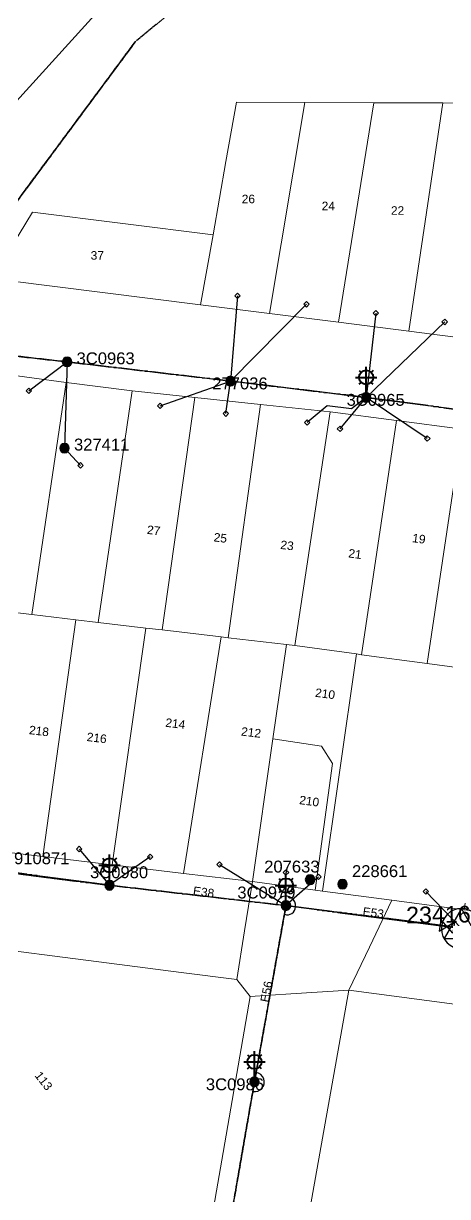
# Model space of a CAD drawing. Header units: metres. Extents: x 304132 to 306101, y 6188673 to 6190119.
# Drawn here: x 305355.2 to 305444.5, y 6189617.4 to 6189864.2 of the extents above; entities that cross this region are included whole.
import ezdxf
from ezdxf.enums import TextEntityAlignment as Align

# ---------------------------------------------------------------- set-up
doc = ezdxf.new("R2010")
doc.units = ezdxf.units.M
doc.linetypes.add('Cable Exist OH', pattern=[1, 1, 0])
doc.layers.get('0').update_dxf_attribs({"color": 6})
for name, color, linetype, lineweight in [('Cadastre Buildings_SP_EXT', 9, 'Continuous', 5), ('Cadastre Land Parcels_SP_EXT', 9, 'Continuous', 5), ('Cadastre Roads_SP_EXT', 9, 'Continuous', 5)]:
    doc.layers.add(name, color=color, linetype=linetype, lineweight=lineweight)
for name, color, linetype in [('Equip_LV_EXT', 7, 'Continuous'), ('Equip_SP_SL_EXT', 7, 'Continuous'), ('Mains_HV_EXT', 7, 'Continuous'), ('Mains_LV_EXT', 7, 'Continuous'), ('Mains_SL_EXT', 7, 'Continuous'), ('Mains_TR_EXT', 7, 'Continuous'), ('Services_SP_EXT', 7, 'Continuous'), ('Sub_SP_TR_HV_LV_EXT', 7, 'Continuous'), ('SupportsOH_SP_TR_HV_LV_SL_EXT', 7, 'Continuous')]:
    doc.layers.add(name, color=color, linetype=linetype)
doc.styles.add('iecARIAL', font='arial.ttf', dxfattribs={"height": 2})
doc.styles.add('POLE_LABEL', font='arial.ttf')
doc.styles.get("Standard").update_dxf_attribs({"font": 'arial.ttf'})

# ---------------------------------------------------------------- blocks, each defined once
blk = doc.blocks.new('SUB_POLE_EXT')
blk.add_wipeout([(0, 4.22), (0.42, 4.2), (0.83, 4.14), (1.21, 4.05), (1.62, 3.9), (1.99, 3.72), (2.35, 3.51), (2.68, 3.26), (2.99, 2.99), (3.28, 2.66), (3.52, 2.34), (3.76, 1.92), (3.9, 1.62), (4.04, 1.23), (4.18, 0.63), (4.22, 0), (4.18, -0.61), (4.06, -1.15), (3.9, -1.62), (3.58, -2.24), (3.22, -2.73), (2.97, -3.01), (2.68, -3.26), (2.36, -3.5), (2, -3.72), (1.64, -3.89), (1.25, -4.03), (0.82, -4.14), (0.42, -4.2), (0, -4.22), (-0.41, -4.2), (-0.8, -4.15), (-1.21, -4.05), (-1.62, -3.9), (-1.99, -3.73), (-2.35, -3.51), (-2.68, -3.26), (-2.96, -3.02), (-3.23, -2.72), (-3.51, -2.35), (-3.71, -2.01), (-3.91, -1.6), (-4.05, -1.21), (-4.16, -0.76), (-4.22, -0.14), (-4.21, 0.39), (-4.14, 0.83), (-4.03, 1.27), (-3.9, 1.63), (-3.71, 2.02), (-3.5, 2.37), (-3.28, 2.67), (-2.99, 2.99), (-2.68, 3.27), (-2.33, 3.52), (-1.98, 3.73), (-1.63, 3.9), (-1.2, 4.05), (-0.78, 4.15), (-0.4, 4.21)])
blk.add_line((2.16, 0.48), (2.16, 0.48, 0))
blk.add_lwpolyline([(-4.22, 0, 1), (4.22, 0, 1)], format="xyb", close=True)
blk.add_lwpolyline([(2.14, 0.52), (0, 4.22), (-3.66, -2.11), (3.66, -2.11)], close=True)
for tag, height, flags, p in [('ASSET_NUM', 3.5, 8, (2, 2)), ('STREET_CODE', 0.2, 9, (1.5, 0)), ('CONSTRUCTED_VOLTAGE', 0.2, 9, (1.5, -0.2)), ('OPERATING_VOLTAGE', 0.2, 9, (1.5, -0.6)), ('OPERATED_BY', 0.2, 9, (1.5, -0.8)), ('ORIENTATION', 0.2, 9, (1.5, -1.2)), ('OWNED_BY', 0.2, 9, (1.5, -1.4)), ('SECONDARY_VOLTAGE', 0.2, 9, (1.5, -1.6)), ('STATE', 0.2, 9, (1.5, -1.8)), ('SUBSTATION_TYPE', 0.2, 9, (1.5, -2)), ('NO_PHASES', 0.2, 9, (1.5, -0.4)), ('MAINTAINED_BY', 0.2, 9, (1.5, -1)), ('USAGE', 0.2, 9, (1.5, -2.2)), ('LEGEND', 0.2, 9, (1.5, -2.4)), ('STREETNAME', 0.2, 9, (1.5, -2.8)), ('SUBURB', 0.2, 9, (1.5, -3)), ('Z', 0.2, 1, (1.5, -3.4)), ('LOCATION', 0.2, 9, (1.5, -2.6)), ('NOTES', 0.2, 9, (1.5, -3.2))]:
    blk.add_attdef(tag, text='', height=height, dxfattribs=dict(flags=flags)).set_placement(p, align=Align.MIDDLE_LEFT)
blk = doc.blocks.new('LV_OH_LINKS_DISTFUSE_EXT')
for p, q in [((0, 0), (0.96, 0)), ((3.84, 0), (4.8, 0))]:
    blk.add_line(p, q)
blk.add_lwpolyline([(3.84, -1.2), (3.84, 1.2), (0.96, -1.2), (0.96, 1.2)], close=True)
at = {"flags": 9}
for tag, p in [('ACTUAL_STATUS', (0, 0)), ('CONSTRUCTED_VOLTAGE', (0, -0.2)), ('OPERATING_VOLTAGE', (0, -0.6)), ('ORIENTATION', (0, -0.8)), ('OWNED_BY', (0, -1)), ('STATE', (0, -1.2)), ('SWITCH_TYPE', (0, -1.4)), ('NO_PHASES', (0, -0.4)), ('USAGE', (0, -1.6)), ('NOTES', (0, -1.8))]:
    blk.add_attdef(tag, text='', height=0.2, dxfattribs=at).set_placement(p, align=Align.MIDDLE_LEFT)
at = {"flags": 1}
blk.add_attdef('Z', (0, 0), '', height=0.2, dxfattribs=at)
blk = doc.blocks.new('SL_LANTERN_EXT')
at = {"lineweight": 40}
for p, q in [((-1.46, 5.68), (-1.06, 5.28)), ((0, 1.97), (0, 6.47)), ((1.46, 5.68), (1.06, 5.28)), ((-2.25, 4.22), (2.25, 4.22)), ((-1.46, 2.76), (-1.06, 3.16)), ((0, 0), (0, 2.72)), ((1.46, 2.76), (1.06, 3.16))]:
    blk.add_line(p, q, dxfattribs=at)
blk.add_circle((0, 4.22), 1.5, dxfattribs=at)
at = {"style": 'iecARIAL', "flags": 8}
blk.add_attdef('ASSET_NUM', (1.5, 1.5), '', height=2.5, dxfattribs=at)
for tag, p, height, flags in [('OPERATING_VOLTAGE', (0.98, -1.65), 0.2, 9), ('ORIENTATION', (0.98, -1.85), 0.2, 9), ('OWNED_BY', (0.98, -2.05), 0.2, 9), ('STATE', (0.98, -2.25), 0.2, 9), ('CONSTRUCTED_VOLTAGE', (0.98, -0.65), 0.2, 9), ('CONTROL_TYPE', (0.98, -0.85), 0.2, 9), ('LANTERN_PURPOSE', (0.98, -1.05), 0.2, 9), ('LANTERN_TYPE', (0.98, -1.25), 0.2, 9), ('NO_PHASES', (0.98, -1.45), 0.2, 9), ('USAGE', (0.98, -2.45), 0.2, 9), ('CEXIST', (0.98, -2.65), 0.2, 9), ('LNUMBER', (2.18, -3.25), 2.5, 8), ('CNEW', (0.98, -2.85), 0.2, 9), ('CNUMBER', (0.98, -3.05), 0.2, 9), ('CREMOVE', (0.98, -3.25), 0.2, 9), ('CREPLACE', (0.98, -3.45), 0.2, 9), ('LKINGHEIGHT', (0.98, -3.65), 0.2, 9), ('LBRACKET', (0.98, -3.85), 0.2, 9), ('LBRACKETVOCAB', (0.98, -4.05), 0.2, 9), ('LCATEGORY', (0.98, -4.25), 0.2, 9), ('LCHARGE1', (0.98, -4.45), 0.2, 9), ('LCHARGE1PERCENT', (0.98, -4.65), 0.2, 9), ('LCHARGE2', (0.98, -4.85), 0.2, 9), ('LCHARGE2PERCENT', (0.98, -5.05), 0.2, 9), ('LCHARGE3', (0.98, -5.25), 0.2, 9), ('LCHARGE3PERCENT', (0.98, -5.45), 0.2, 9), ('LEXIST', (0.98, -5.65), 0.2, 9), ('LLAMP', (0.98, -5.85), 0.2, 9), ('LLAMPVOCAB', (0.98, -6.05), 0.2, 9), ('LMAST', (0.98, -6.25), 0.2, 9), ('LMASTVOCAB', (0.98, -6.45), 0.2, 9), ('LNEW', (0.98, -6.65), 0.2, 9), ('LANTNUMBER', (0.98, -6.85), 0.2, 9), ('LOUTREACH', (0.98, -7.25), 0.2, 9), ('LOUTREACHVOCAB', (0.98, -7.45), 0.2, 9), ('STREETNAME', (0.98, -9.25), 0.2, 9), ('SUBURB', (0.98, -9.45), 0.2, 1), ('LRATECODE', (0.98, -7.65), 0.2, 9), ('LREMOVE', (0.98, -7.85), 0.2, 9), ('LREPLACE', (0.98, -8.05), 0.2, 9), ('LTYPE', (0.98, -8.25), 0.2, 9), ('LTYPEVOCAB', (0.98, -8.45), 0.2, 9), ('LEGEND', (0.98, -8.65), 0.2, 9), ('LOCATION', (0.98, -8.85), 0.2, 9), ('NOTES', (0.98, -9.05), 0.2, 9)]:
    blk.add_attdef(tag, p, '', height=height, dxfattribs=dict(flags=flags))
blk = doc.blocks.new('CCP_EXT')
at = {"flags": 9}
blk.add_attdef('NOTES', text='', height=0.2, dxfattribs=at).set_placement((0, -2), align=Align.MIDDLE_LEFT)
blk.add_wipeout([(0, 0.57), (0.57, 0), (0, -0.57), (-0.57, 0)])
blk.add_lwpolyline([(-0.57, 0), (0, 0.57), (0.57, 0), (0, -0.57), (-0.57, 0)])
at = {"flags": 1}
blk.add_attdef('Z', (0, 0), '', height=0.2, dxfattribs=at)
at = {"flags": 9}
for tag, p in [('CCP_TYPE', (0, 0)), ('CONSTRUCTED_VOLTAGE', (0, -0.2)), ('OPERATING_VOLTAGE', (0, -0.6)), ('ORIENTATION', (0, -0.8)), ('OWNED_BY', (0, -1)), ('STATE', (0, -1.8)), ('NO_PHASES', (0, -0.4)), ('USAGE', (0, -1.2)), ('LEGEND', (0, -1.4)), ('LIFE_SUPPORT', (0, -1.6))]:
    blk.add_attdef(tag, text='', height=0.2, dxfattribs=at).set_placement(p, align=Align.MIDDLE_LEFT)
blk = doc.blocks.new('POLE_EXT')
blk.add_hatch(color=256).paths.add_polyline_path([(-1, 0, 1), (1, 0, 1)])
blk.add_lwpolyline([(-1, 0, 1), (1, 0, 1)], format="xyb", close=True)
for tag, height, flags, p in [('pNumber', 2.5, 8, (-17.84, 2.07)), ('OWNED_BY', 0.2, 9, (1.35, -0.4)), ('SPECIAL_USE', 0.2, 9, (1.35, -0.8)), ('STATE', 0.2, 9, (1.35, -1)), ('cLV', 0.2, 9, (1.35, -1.4)), ('hDepth', 0.2, 9, (1.35, -1.6)), ('hDia', 0.2, 9, (1.35, -1.8)), ('cHV', 0.2, 9, (1.35, -2)), ('PARENT', 0.2, 9, (1.35, -0.6)), ('USAGE', 0.2, 9, (1.35, -1.2)), ('LBRACKET', 0.2, 9, (1.35, -2.2)), ('LExisting', 0.2, 9, (1.35, -2.4)), ('cLinedev', 0.2, 9, (1.35, -3.4)), ('pExisting', 0.2, 9, (1.35, -3.8)), ('pFooting', 0.2, 9, (1.35, -4.4)), ('pNew', 0.2, 9, (1.35, -4.6)), ('pRelocate', 0.2, 9, (1.35, -5)), ('LANTNUMBER', 0.2, 9, (1.35, -2.6)), ('LOther', 0.2, 9, (1.35, -2.8)), ('LRemove', 0.2, 9, (1.35, -3)), ('LEGEND', 0.2, 9, (1.35, -3.2)), ('LOCATION', 0.2, 9, (1.35, -3.6)), ('PFNUMBER', 0.2, 9, (1.35, -4)), ('NEWPFNUMBER', 0.2, 9, (1.35, -4.2)), ('pRemove', 0.2, 9, (1.35, -5.2)), ('pReplace', 0.2, 9, (1.35, -5.4)), ('pStay', 0.2, 9, (1.35, -5.6)), ('pType', 0.2, 9, (1.35, -5.8)), ('cspan', 0.2, 9, (1.35, -6)), ('STREETNAME', 0.2, 9, (1.35, -6.2)), ('SUBURB', 0.2, 9, (1.35, -6.4)), ('OPERATED_BY', 0.2, 9, (1.36, -7.01)), ('NOTES', 0.2, 9, (1.35, -6.6)), ('MAINTAINED_BY', 0.2, 9, (1.36, -6.81))]:
    blk.add_attdef(tag, text='', height=height, dxfattribs=dict(flags=flags)).set_placement(p, align=Align.MIDDLE_LEFT)
at = {"style": 'POLE_LABEL'}
for tag, height, flags, p in [('ASSET_NUM', 2.5, 8, (2, 2)), ('STRUCTURE_PLANT_NUMBER', 0.2, 9, (1.35, 0.03)), ('STREET_CODE', 0.2, 9, (1.35, -0.2))]:
    blk.add_attdef(tag, text='', height=height, dxfattribs=dict(at, flags=flags)).set_placement(p, align=Align.MIDDLE_LEFT)
at = {"flags": 1}
blk.add_attdef('Z', (1.35, -7.33), '', height=0.2, dxfattribs=at)

msp = doc.modelspace()

# ---------------------------------------------------------------- linework, layer by layer
at = {"layer": 'Cadastre Land Parcels_SP_EXT', "linetype": 'Continuous'}
for points in [[(305414.44, 6189847.55), (305400.05, 6189847.61), (305397.84, 6189835.15), (305395.12, 6189819.69), (305392.49, 6189804.95), (305407.02, 6189803.14), (305414.44, 6189847.55)], [(305428.95, 6189847.5), (305414.44, 6189847.55), (305407.02, 6189803.14), (305421.56, 6189801.33), (305428.95, 6189847.5)], [(305443.47, 6189847.44), (305428.95, 6189847.5), (305421.56, 6189801.33), (305436.31, 6189799.42), (305443.47, 6189847.44)], [(305457.72, 6189847.38), (305443.47, 6189847.44), (305436.31, 6189799.42), (305450.54, 6189797.61), (305457.72, 6189847.38)], [(305395.12, 6189819.69), (305357.1, 6189824.47), (305350.3, 6189813.24), (305351.77, 6189810.07), (305392.49, 6189804.95), (305395.12, 6189819.69)], [(305342.81, 6189741.54), (305351.56, 6189740.5), (305356.95, 6189739.85), (305364.19, 6189788.66), (305349.71, 6189790.58), (305346.79, 6189770.11), (305344.7, 6189755.19), (305342.81, 6189741.54)], [(305391.26, 6189785.47), (305378.1, 6189786.86), (305370.97, 6189738.18), (305381, 6189736.99), (305384.38, 6189736.61), (305391.26, 6189785.47)], [(305405.1, 6189784.01), (305391.26, 6189785.47), (305384.38, 6189736.61), (305396.84, 6189735.13), (305398.27, 6189734.96), (305405.1, 6189784.01)], [(305410.6, 6189733.52), (305412.33, 6189733.3), (305419.79, 6189782.46), (305405.1, 6189784.01), (305398.27, 6189734.96), (305410.6, 6189733.52)], [(305433.71, 6189780.63), (305419.79, 6189782.46), (305412.33, 6189733.3), (305425.32, 6189731.54), (305426.37, 6189731.39), (305433.71, 6189780.63)], [(305440.19, 6189729.51), (305447.57, 6189778.8), (305433.71, 6189780.63), (305426.37, 6189731.39), (305440.19, 6189729.51)], [(305455.37, 6189727.48), (305462.69, 6189776.8), (305447.57, 6189778.8), (305440.19, 6189729.51), (305455.37, 6189727.48)], [(305366.21, 6189738.74), (305356.95, 6189739.85), (305351.56, 6189740.5), (305344.43, 6189690.7), (305359.28, 6189688.94), (305359.35, 6189689.44), (305366.21, 6189738.74)], [(305359.28, 6189688.94), (305373.91, 6189687.17), (305381, 6189736.99), (305370.97, 6189738.18), (305366.21, 6189738.74), (305359.35, 6189689.44), (305359.28, 6189688.94)], [(305384.38, 6189736.61), (305381, 6189736.99), (305373.91, 6189687.17), (305388.87, 6189685.34), (305396.84, 6189735.13), (305384.38, 6189736.61)], [(305398.27, 6189734.96), (305396.84, 6189735.13), (305388.87, 6189685.34), (305403.4, 6189683.67), (305407.72, 6189713.69), (305410.6, 6189733.52), (305398.27, 6189734.96)], [(305412.33, 6189733.3), (305410.6, 6189733.52), (305407.72, 6189713.69), (305417.95, 6189712.16), (305420.24, 6189708.53), (305416.61, 6189681.84), (305418.13, 6189681.67), (305425.32, 6189731.54), (305412.33, 6189733.3)], [(305403.4, 6189683.67), (305416.61, 6189681.84), (305420.24, 6189708.53), (305417.95, 6189712.16), (305407.72, 6189713.69), (305403.4, 6189683.67)], [(305400.15, 6189663.06), (305388.4, 6189664.54), (305373.27, 6189666.51), (305342.67, 6189670.41), (305327.64, 6189672.34), (305312.5, 6189674.25), (305307.17, 6189640.8), (305322.02, 6189638.18), (305336.6, 6189635.63), (305334.01, 6189620.78), (305331.35, 6189605.96), (305391.77, 6189595.39), (305394.36, 6189610.15), (305396.99, 6189625.08), (305402.93, 6189659.5), (305400.15, 6189663.06)], [(305613.03, 6189512.63), (305568.68, 6189518.29), (305553.32, 6189559.34), (305538.56, 6189600.49), (305544.44, 6189644.85), (305423.74, 6189660.85), (305387.27, 6189456.27), (305373.5, 6189379.01), (305368.55, 6189351.36), (305362.38, 6189317.05), (305432.59, 6189300.35), (305516.12, 6189286.88), (305545.97, 6189283.81), (305582.12, 6189279.81), (305613.03, 6189512.63)]]:
    msp.add_lwpolyline(points, close=True, dxfattribs=at)
at = {"layer": 'Cadastre Roads_SP_EXT', "linetype": 'Continuous'}
msp.add_lwpolyline([(305373.5, 6189379.01), (305387.27, 6189456.27), (305423.74, 6189660.85), (305411.52, 6189660.06), (305402.93, 6189659.5), (305396.99, 6189625.08), (305394.36, 6189610.15), (305391.77, 6189595.39), (305389.19, 6189580.45), (305386.58, 6189565.37), (305383.98, 6189550.33), (305381.39, 6189535.28), (305378.85, 6189520.59), (305376.26, 6189505.53), (305373.65, 6189490.51), (305371.05, 6189475.43), (305368.54, 6189460.66), (305365.9, 6189445.51), (305363.32, 6189430.69), (305360.71, 6189415.51), (305358.11, 6189400.37), (305355.24, 6189383.79), (305362.86, 6189381.79), (305373.5, 6189379.01)], close=True, dxfattribs=at)
at = {"layer": 'Mains_LV_EXT', "linetype": 'Cable Exist OH'}
for points in [[(305364.39, 6189792.98), (305330.85, 6189796.79)], [(305398.79, 6189788.95), (305364.39, 6189792.98)], [(305427.35, 6189785.5), (305398.79, 6189788.95)], [(305463.27, 6189780.76), (305427.35, 6189785.5)], [(305351.23, 6189685.82), (305373.34, 6189682.88)], [(305373.34, 6189682.88), (305410.47, 6189678.61)], [(305403.84, 6189641.52), (305410.47, 6189678.61)], [(305396.99, 6189602.1), (305403.84, 6189641.52)]]:
    msp.add_lwpolyline(points, dxfattribs=at)
at = {"layer": 'Mains_LV_EXT', "linetype": 'Continuous'}
for points in [[(305412.45, 6189678.35, 1.012921), (305408.49, 6189678.84)], [(305410.19, 6189676.79, 0.519603), (305412.48, 6189678.33)], [(305403.49, 6189639.54, 1.034135), (305404.19, 6189643.48)]]:
    msp.add_lwpolyline(points, format="xyb", dxfattribs=at)
at = {"layer": 'Mains_SL_EXT', "linetype": 'Cable Exist OH'}
for points in [[(305330.85, 6189796.76), (305353.69, 6189826.56), (305378.72, 6189860.27)], [(305427.35, 6189785.5), (305463.27, 6189780.76)], [(305373.34, 6189682.88), (305351.23, 6189685.82)], [(305410.47, 6189678.61), (305373.34, 6189682.88)], [(305410.47, 6189678.61), (305403.84, 6189641.52)], [(305403.84, 6189641.52), (305396.99, 6189602.1)]]:
    msp.add_lwpolyline(points, dxfattribs=at)

# ---------------------------------------------------------------- block references
at = {"layer": 'Equip_SP_SL_EXT'}
for p in [(305427.35, 6189785.5), (305373.34, 6189682.88), (305410.47, 6189678.61), (305403.84, 6189641.52)]:
    msp.add_blockref('SL_LANTERN_EXT', p, dxfattribs=at)
at = {"layer": 'Services_SP_EXT'}
for p in [(305367.24, 6189771.22), (305439.93, 6189681.6)]:
    msp.add_blockref('CCP_EXT', p, dxfattribs=at)
at = {"layer": 'Sub_SP_TR_HV_LV_EXT'}
ref = msp.add_blockref('SUB_POLE_EXT', (305447.4, 6189673.78), dxfattribs=at)
ref.add_attrib('ASSET_NUM', '23416', dxfattribs={"layer": '0', "height": 3.5, "rotation": 1}).set_placement((305449.4, 6189674.03), align=Align.BOTTOM_RIGHT)
at = {"layer": 'SupportsOH_SP_TR_HV_LV_SL_EXT'}
ref = msp.add_blockref('POLE_EXT', (305364.39, 6189792.98), dxfattribs=at)
ref.add_attrib('ASSET_NUM', '3C0963', dxfattribs={"layer": '0', "height": 2.5, "style": 'POLE_LABEL'}).set_placement((305366.39, 6189793.73), align=Align.MIDDLE_LEFT)
ref = msp.add_blockref('POLE_EXT', (305398.79, 6189788.95), dxfattribs=at)
ref.add_attrib('ASSET_NUM', '277036', dxfattribs={"layer": '0', "height": 2.5, "style": 'POLE_LABEL'}).set_placement((305400.79, 6189789.7), align=Align.TOP_CENTER)
ref = msp.add_blockref('POLE_EXT', (305427.35, 6189785.5), dxfattribs=at)
ref.add_attrib('ASSET_NUM', '3C0965', dxfattribs={"layer": '0', "height": 2.5, "style": 'POLE_LABEL'}).set_placement((305429.35, 6189786.25), align=Align.TOP_CENTER)
ref = msp.add_blockref('POLE_EXT', (305363.85, 6189774.84), dxfattribs=at)
ref.add_attrib('ASSET_NUM', '327411', dxfattribs={"layer": '0', "height": 2.5, "style": 'POLE_LABEL'}).set_placement((305365.85, 6189775.59), align=Align.MIDDLE_LEFT)
ref = msp.add_blockref('POLE_EXT', (305351.23, 6189685.82), dxfattribs=at)
ref.add_attrib('ASSET_NUM', '910871', dxfattribs={"layer": '0', "height": 2.5, "style": 'POLE_LABEL'}).set_placement((305353.23, 6189686.57), align=Align.BOTTOM_LEFT)
ref = msp.add_blockref('POLE_EXT', (305373.34, 6189682.88), dxfattribs=at)
ref.add_attrib('ASSET_NUM', '3C0980', dxfattribs={"layer": '0', "height": 2.5, "style": 'POLE_LABEL'}).set_placement((305375.34, 6189683.63), align=Align.BOTTOM_CENTER)
ref = msp.add_blockref('POLE_EXT', (305422.37, 6189683.11), dxfattribs=at)
ref.add_attrib('ASSET_NUM', '228661', dxfattribs={"layer": '0', "height": 2.5, "style": 'POLE_LABEL'}).set_placement((305424.37, 6189683.86), align=Align.BOTTOM_LEFT)
ref = msp.add_blockref('POLE_EXT', (305410.47, 6189678.61), dxfattribs=at)
ref.add_attrib('ASSET_NUM', '3C0979', dxfattribs={"layer": '0', "height": 2.5, "style": 'POLE_LABEL'}).set_placement((305412.47, 6189679.36), align=Align.BOTTOM_RIGHT)
ref = msp.add_blockref('POLE_EXT', (305403.84, 6189641.52), dxfattribs=at)
ref.add_attrib('ASSET_NUM', '3C0986', dxfattribs={"layer": '0', "height": 2.5, "style": 'POLE_LABEL'}).set_placement((305405.84, 6189642.27), align=Align.TOP_RIGHT)

# ---------------------------------------------------------------- texts
at = {"layer": 'Cadastre Land Parcels_SP_EXT'}
for s, p in [('26', (305401.16, 6189826.35)), ('24', (305417.99, 6189824.88)), ('22', (305432.57, 6189823.92)), ('37', (305369.36, 6189814.48))]:
    msp.add_text(s, height=1.8, dxfattribs=at).set_placement(p)
for s, rotation, p in [('27', 353.3103, (305381.14, 6189756.82)), ('25', 353.2726, (305395.17, 6189755.24)), ('19', 352.436, (305436.96, 6189755.08)), ('23', 353.4278, (305409.22, 6189753.65)), ('21', 352.5288, (305423.51, 6189751.87)), ('210', 352.6993, (305416.52, 6189722.55)), ('218', 353.152, (305356.3, 6189714.7)), ('214', 353.0997, (305385, 6189716.25)), ('212', 353.2818, (305400.95, 6189714.39)), ('216', 352.9986, (305368.45, 6189713.25)), ('210', 352.3411, (305413.18, 6189699.98)), ('113', 308.1, (305357.46, 6189642.84))]:
    msp.add_text(s, height=1.8, rotation=rotation, dxfattribs=at).set_placement(p)
at = {"layer": 'Mains_LV_EXT'}
for s, rotation, p in [('E38', 352.3175, (305390.81, 6189680.87)), ('E53', 352.5378, (305426.53, 6189676.51)), ('E56', 78.7572, (305406.81, 6189658.15))]:
    msp.add_text(s, height=1.8, rotation=rotation, dxfattribs=at).set_placement(p)

# ---------------------------------------------------------------- next in the draw order: linework, layer by layer
at = {"layer": 'Cadastre Roads_SP_EXT', "linetype": 'Continuous'}
msp.add_lwpolyline([(305447.99, 6189677.73), (305432.75, 6189679.74), (305428.05, 6189669.88), (305423.74, 6189660.85), (305544.44, 6189644.85), (305629.11, 6189633.61), (305627.86, 6189643.89), (305626.61, 6189654.12), (305596.52, 6189658.06), (305582.88, 6189659.89), (305562.64, 6189662.57), (305542.69, 6189665.2), (305534.76, 6189666.23), (305528.74, 6189667.01), (305522.8, 6189667.81), (305502.75, 6189670.49), (305483.01, 6189673.11), (305463.25, 6189675.72), (305447.99, 6189677.73)], close=True, dxfattribs=at)
at = {"layer": 'Mains_LV_EXT', "linetype": 'Cable Exist OH'}
msp.add_lwpolyline([(305447.4, 6189673.78), (305410.47, 6189678.61)], dxfattribs=at)
at = {"layer": 'Mains_SL_EXT', "linetype": 'Cable Exist OH'}
msp.add_lwpolyline([(305447.41, 6189673.91), (305447.23, 6189673.93), (305410.47, 6189678.61)], dxfattribs=at)
at = {"layer": 'Services_SP_EXT'}
for points in [[(305364.39, 6189792.98), (305363.85, 6189774.84), (305367.24, 6189771.22)], [(305439.93, 6189681.6), (305447.4, 6189673.78)]]:
    msp.add_lwpolyline(points, dxfattribs=at)

# ---------------------------------------------------------------- next in the draw order: block references
at = {"layer": 'Equip_LV_EXT', "rotation": 171.7302360777423}
msp.add_blockref('LV_OH_LINKS_DISTFUSE_EXT', (305446.72, 6189673.89), dxfattribs=at)
at = {"layer": 'Services_SP_EXT'}
for p in [(305400.25, 6189806.9), (305414.77, 6189805.09), (305429.38, 6189803.23), (305443.88, 6189801.38), (305356.34, 6189786.9), (305384, 6189783.72), (305397.81, 6189782.09), (305414.93, 6189780.21), (305421.85, 6189778.91), (305440.23, 6189776.84), (305366.95, 6189690.51), (305381.86, 6189688.88), (305396.48, 6189687.28), (305410.47, 6189685.59), (305417.33, 6189684.64)]:
    msp.add_blockref('CCP_EXT', p, dxfattribs=at)

# ---------------------------------------------------------------- next in the draw order: linework, layer by layer
at = {"layer": 'Cadastre Buildings_SP_EXT', "linetype": 'Continuous'}
for points in [[(305356.95, 6189739.85), (305366.21, 6189738.74), (305370.97, 6189738.18), (305378.1, 6189786.86), (305364.19, 6189788.66), (305356.95, 6189739.85)], [(305426.37, 6189731.39), (305425.32, 6189731.54), (305418.13, 6189681.67), (305432.75, 6189679.74), (305447.99, 6189677.73), (305455.37, 6189727.48), (305440.19, 6189729.51), (305426.37, 6189731.39)]]:
    msp.add_lwpolyline(points, close=True, dxfattribs=at)
at = {"layer": 'Cadastre Roads_SP_EXT', "linetype": 'Continuous'}
for points in [[(305170.69, 6189724.34), (305196.95, 6189716.16), (305212.8, 6189711.23), (305225.11, 6189724.59), (305239.73, 6189736.16), (305251.91, 6189745.4), (305256.36, 6189744.52), (305256.08, 6189742.39), (305257.22, 6189742.24), (305260.67, 6189741.8), (305273.24, 6189757.3), (305273.24, 6189757.3), (305314.04, 6189803.9), (305323.47, 6189814.54), (305331.8, 6189823.73), (305398.23, 6189896.94)], [(305450.54, 6189797.61), (305436.31, 6189799.42), (305421.56, 6189801.33), (305407.02, 6189803.14), (305392.49, 6189804.95), (305392.49, 6189804.95), (305351.77, 6189810.07), (305350.74, 6189800.36), (305349.71, 6189790.58), (305364.19, 6189788.66), (305378.1, 6189786.86), (305391.26, 6189785.47), (305405.1, 6189784.01), (305419.79, 6189782.46), (305433.71, 6189780.63), (305447.57, 6189778.8)]]:
    msp.add_lwpolyline(points, dxfattribs=at)
msp.add_lwpolyline([(305300.22, 6189696.05), (305288.61, 6189697.46), (305286.85, 6189687.55), (305285.12, 6189677.8), (305299.05, 6189675.98), (305312.5, 6189674.25), (305327.64, 6189672.34), (305342.67, 6189670.41), (305373.27, 6189666.51), (305388.4, 6189664.54), (305400.15, 6189663.06), (305401.77, 6189673.29), (305403.4, 6189683.67), (305388.87, 6189685.34), (305373.91, 6189687.17), (305359.28, 6189688.94), (305344.43, 6189690.7), (305329.85, 6189692.45), (305314.84, 6189694.32), (305300.22, 6189696.05)], close=True, dxfattribs=at)
at = {"layer": 'Mains_HV_EXT', "linetype": 'Cable Exist OH'}
msp.add_lwpolyline([(305299.55, 6189692.02), (305373.34, 6189682.88), (305410.47, 6189678.61), (305447.4, 6189673.78)], dxfattribs=at)
at = {"layer": 'Mains_SL_EXT', "linetype": 'Cable Exist OH'}
msp.add_lwpolyline([(305330.85, 6189796.76), (305364.39, 6189792.98), (305398.79, 6189788.95), (305427.35, 6189785.5)], dxfattribs=at)
at = {"layer": 'Mains_TR_EXT', "linetype": 'Cable Exist OH'}
msp.add_lwpolyline([(305445.91, 6189915.75), (305378.72, 6189860.27), (305353.69, 6189826.56), (305330.85, 6189796.76), (305287.87, 6189741.93), (305266.62, 6189680.24), (305257.64, 6189630.24), (305250.61, 6189589.64), (305242.4, 6189543.15), (305233.92, 6189494.38), (305226.44, 6189451.63), (305218.78, 6189408.39), (305136.26, 6189427.53), (305053.88, 6189447.28), (304970.07, 6189467.37), (304909.05, 6189461.29), (304850.58, 6189435.72)], dxfattribs=at)
at = {"layer": 'Services_SP_EXT'}
for points in [[(305400.25, 6189806.9), (305398.79, 6189788.95)], [(305414.77, 6189805.09), (305398.79, 6189788.95)], [(305429.38, 6189803.23), (305427.35, 6189785.5)], [(305443.88, 6189801.38), (305427.35, 6189785.5)], [(305356.34, 6189786.9), (305364.39, 6189792.98)], [(305384, 6189783.72), (305398.79, 6189788.95)], [(305397.81, 6189782.09), (305398.79, 6189788.95)], [(305427.35, 6189785.5), (305424.29, 6189783.12), (305419.12, 6189783.72), (305414.93, 6189780.21)], [(305421.85, 6189778.91), (305427.35, 6189785.5)], [(305440.23, 6189776.84), (305427.35, 6189785.5)], [(305366.95, 6189690.51), (305373.34, 6189682.88)], [(305381.86, 6189688.88), (305373.34, 6189682.88)], [(305396.48, 6189687.28), (305410.47, 6189678.61)], [(305410.47, 6189685.59), (305410.47, 6189678.61)], [(305417.33, 6189684.64), (305410.47, 6189678.61)]]:
    msp.add_lwpolyline(points, dxfattribs=at)

# ---------------------------------------------------------------- next in the draw order: block references
at = {"layer": 'SupportsOH_SP_TR_HV_LV_SL_EXT'}
ref = msp.add_blockref('POLE_EXT', (305415.54, 6189684.07), dxfattribs=at)
ref.add_attrib('ASSET_NUM', '207633', dxfattribs={"layer": '0', "height": 2.5, "style": 'POLE_LABEL'}).set_placement((305417.54, 6189684.82), align=Align.BOTTOM_RIGHT)

doc.saveas('drawing.dxf')
